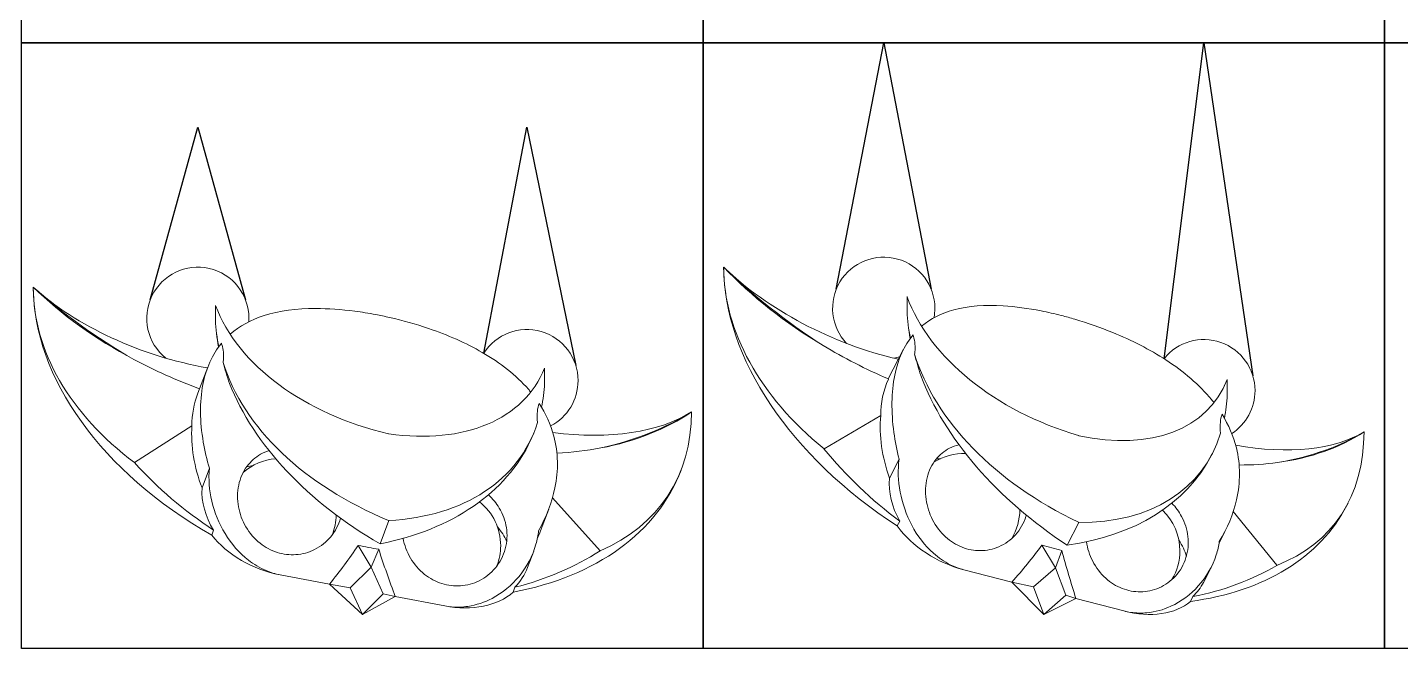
# Model space of a CAD drawing. Header units: inches. Extents: x -100 to 120, y -116 to 15.
# Drawn here: x -37.52 to 2.78, y -116.07 to -97.84 of the extents above; entities that cross this region are included whole.
import ezdxf

# ---------------------------------------------------------------- set-up
doc = ezdxf.new("R2010")
doc.units = ezdxf.units.IN
doc.header["$MEASUREMENT"] = 0

msp = doc.modelspace()

# ---------------------------------------------------------------- linework, layer by layer
for p, q in [((-13.782, -105.527), (-12.39, -98.293)), ((-12.39, -98.293), (-10.997, -105.527)), ((-4.164, -107.565), (-2.993, -98.293)), ((-2.993, -98.293), (-1.556, -108.071)), ((-33.921, -105.84), (-32.521, -100.772)), ((-32.521, -100.772), (-31.121, -105.84)), ((-24.129, -107.407), (-22.861, -100.772)), ((-22.861, -100.772), (-21.429, -107.765))]:
    msp.add_line(p, q)
at = {"color": 0, "linetype": 'Continuous', "lineweight": 0, "extrusion": (1.3e-15, 0.707107, 0.707107)}
for p, q in [((-11.706, -106.179), (-11.706, -105.744)), ((-32.004, -106.436), (-32.003, -106.001)), ((-11.807, -107.285), (-12.257, -108.158)), ((-32.23, -107.815), (-32.52, -108.58)), ((-22.344, -107.84), (-22.345, -108.292)), ((-2.309, -108.172), (-2.309, -108.623)), ((-34.376, -110.615), (-32.695, -109.531)), ((-14.143, -110.209), (-12.48, -109.228)), ((-22.612, -109.622), (-22.619, -109.639)), ((-2.743, -110.343), (-2.777, -110.409)), ((-32.396, -111.353), (-32.18, -110.782)), ((-18.324, -110.795), (-18.34, -110.837)), ((-12.225, -111.068), (-11.939, -110.513)), ((-22.222, -111.976), (-22.465, -112.619)), ((-22.112, -111.646), (-20.715, -113.203)), ((1.236, -111.801), (1.2, -111.87)), ((-27.173, -112.998), (-26.915, -112.317)), ((-11.992, -112.473), (-11.92, -112.331)), ((-7.007, -113.035), (-6.666, -112.372)), ((-2.133, -112.054), (-0.854, -113.629)), ((-32.113, -112.742), (-32.057, -112.597)), ((-2.384, -112.649), (-2.547, -112.966)), ((-27.432, -113.681), (-27.813, -113.045)), ((-27.212, -113.159), (-27.432, -113.681)), ((-22.664, -113.217), (-22.845, -113.694)), ((-7.349, -113.7), (-7.748, -113.039)), ((-7.163, -113.19), (-7.349, -113.7)), ((-28.657, -114.181), (-30.106, -113.907)), ((-28.045, -114.285), (-27.432, -113.681)), ((-27.432, -113.681), (-27.079, -114.468)), ((-8.631, -114.122), (-10.04, -113.76)), ((-7.99, -114.265), (-7.349, -113.7)), ((-7.349, -113.7), (-7.05, -114.507)), ((-2.785, -113.697), (-3.008, -114.129)), ((-28.045, -114.285), (-28.657, -114.181)), ((-28.657, -114.181), (-27.691, -115.071)), ((-27.691, -115.071), (-28.045, -114.285)), ((-23.215, -114.272), (-23.27, -114.418)), ((-7.99, -114.265), (-8.631, -114.122)), ((-8.631, -114.122), (-7.691, -115.071)), ((-7.691, -115.071), (-7.99, -114.265)), ((-27.079, -114.468), (-27.691, -115.071)), ((-27.691, -115.071), (-26.725, -114.547)), ((-26.725, -114.547), (-27.079, -114.468)), ((-25.276, -114.822), (-26.725, -114.547)), ((-7.05, -114.507), (-7.691, -115.071)), ((-7.691, -115.071), (-6.751, -114.606)), ((-6.751, -114.606), (-7.05, -114.507)), ((-5.342, -114.969), (-6.751, -114.606)), ((-3.317, -114.545), (-3.39, -114.687))]:
    msp.add_line(p, q, dxfattribs=at)
for points in [[(-37.691, -80.515), (-17.691, -80.515), (-17.691, -98.293), (-37.691, -98.293)], [(-17.691, -80.515), (2.309, -80.515), (2.309, -98.293), (-17.691, -98.293)], [(2.309, -80.515), (22.309, -80.515), (22.309, -98.293), (2.309, -98.293)], [(-37.691, -98.293), (-17.691, -98.293), (-17.691, -116.071), (-37.691, -116.071)], [(-17.691, -98.293), (2.309, -98.293), (2.309, -116.071), (-17.691, -116.071)], [(2.309, -98.293), (22.309, -98.293), (22.309, -116.071), (2.309, -116.071)]]:
    msp.add_lwpolyline(points, close=True)
at = {"color": 0, "linetype": 'Continuous', "lineweight": 0}
for centre, radius, start, end in [((-12.39, -106.084), 1.5, 0, 223.4459), ((-32.521, -106.378), 1.5, 0, 231.178), ((-32.521, -106.378), 1.5, 356.0161, 0), ((-12.39, -106.084), 1.5, 349.3117, 0), ((-22.861, -108.208), 1.5, 0, 147.6996), ((-2.993, -108.502), 1.5, 0, 141.3168), ((-12.39, -106.084), 1.5, 281.6932, 288.1177), ((-22.861, -108.208), 1.5, 297.6113, 0), ((-2.993, -108.502), 1.5, 302.9658, 0), ((-10.04, -111.992), 1.644, 88.067, 122.1667), ((-30.106, -112.139), 1.644, 94.4316, 131.2096), ((-25.276, -113.054), 1.644, 0, 51.5233), ((-10.04, -111.992), 1.644, 328.9692, 359.863), ((-5.342, -113.201), 1.644, 0, 46.3823), ((-30.106, -112.139), 1.644, 338.9503, 359.5501), ((-25.276, -113.054), 1.644, 338.9503, 0), ((-5.342, -113.201), 1.644, 328.9692, 0)]:
    msp.add_arc(centre, radius, start, end, dxfattribs=at)
for centre, major_axis, ratio, start_param, end_param in [((-7.691, -107.293), (-8.891, 4.577), 0.664463, 0.329548, 1.424896), ((-7.034, -106.017), (-9.942, 2.182), 0.6862, 0.14949, 0.934888), ((-12.646, -103.931), (5.744, -2.489), 0.521365, 4.079983, 5.051277), ((-8.204, -102.987), (-11.488, 4.979), 0.521365, 0.93839, 1.26228), ((-7.034, -100.713), (-12.427, 2.728), 0.6862, 0.792991, 1.116881), ((-27.691, -107.293), (-9.351, 3.543), 0.683013, 0.253262, 1.34861), ((-27.194, -105.981), (-10.133, 0.998), 0.69273, 0.068111, 0.85351), ((-32.715, -104.239), (5.957, -1.911), 0.540567, 4.010386, 4.963327), ((-28.079, -103.014), (-11.913, 3.823), 0.540567, 0.868793, 1.192683), ((-27.194, -100.678), (-12.666, 1.247), 0.69273, 0.711612, 1.035502), ((-4.816, -105.192), (-7.062, 1.471), 0.685803, 0.404198, 1.44967), ((-25.048, -105.022), (-7.188, 0.632), 0.691868, 0.322998, 1.36847), ((-2.92, -108.231), (8.317, -4.281), 0.664463, 3.50273, 3.619584), ((-2.281, -106.988), (-9.335, 1.945), 0.685803, 0.173584, 0.290908), ((-22.973, -107.938), (-8.748, 3.315), 0.683013, 0.28485, 0.401096), ((-22.489, -106.661), (-9.502, 0.835), 0.691868, 0.092384, 0.209396), ((-7.034, -100.713), (-12.427, 2.728), 0.6862, 1.116881, 1.291997), ((-27.194, -100.678), (-12.666, 1.247), 0.69273, 1.035502, 1.210331), ((-2.281, -106.988), (-9.335, 1.945), 0.685803, 0.361124, 1.227943), ((-22.489, -106.661), (-9.502, 0.835), 0.691868, 0.279925, 1.146744), ((-28.597, -104.34), (5.966, -4.042), 0.625565, 5.375842, 6.418787), ((-22.973, -107.938), (-8.748, 3.315), 0.683013, 0.557911, 1.340515), ((-30.89, -105.07), (7.872, -5.333), 0.625565, 0.254446, 0.365396), ((-7.034, -109.847), (5.385, -1.182), 0.6862, 3.001701, 3.291083), ((-7.321, -110.404), (4.978, -2.157), 0.521365, 3.106934, 3.107625), ((-2.92, -108.231), (8.317, -4.281), 0.664463, 3.77579, 4.558394), ((-8.269, -104.294), (5.527, -4.614), 0.597349, 5.437566, 6.480511), ((-8.737, -105.204), (6.302, -3.244), 0.664463, 0.002192, 0.064363), ((-27.194, -109.811), (5.489, -0.541), 0.69273, 2.956442, 3.209704), ((-10.454, -104.886), (7.293, -6.088), 0.597349, 0.316598, 0.42712), ((-23.056, -106.069), (5.957, -1.911), 0.540567, 5.042915, 5.864976), ((-27.194, -105.981), (-8.452, 5.628), 0.628291, 2.75243, 3.537828), ((-28.079, -103.014), (-11.913, 3.823), 0.540567, 2.399494, 2.723384), ((-27.194, -100.678), (-10.565, 7.035), 0.628291, 2.570437, 2.894327), ((-27.463, -110.522), (4.844, -2.447), 0.815835, 3.481066, 3.875857), ((-30.89, -105.07), (7.872, -5.333), 0.625565, 5.596676, 6.463094), ((-7.39, -110.538), (4.476, -3.079), 0.795596, 3.572561, 3.967352), ((-31.373, -106.347), (8.746, -3.314), 0.683013, 5.44915, 6.231867), ((-25.238, -105.522), (-5.956, 4.035), 0.625565, 1.708462, 1.709381), ((-5.067, -105.679), (-5.517, 4.606), 0.597349, 1.770186, 1.771105), ((-10.454, -104.886), (7.293, -6.088), 0.597349, 5.6584, 6.524818), ((-3.249, -106.349), (5.744, -2.489), 0.521365, 5.137637, 5.934573), ((-7.034, -106.017), (-7.837, 6.443), 0.600376, 2.814708, 3.600106), ((-8.204, -102.987), (-11.488, 4.979), 0.521365, 2.469091, 2.792981), ((-7.034, -100.713), (-9.796, 8.054), 0.600376, 2.632715, 2.956605), ((-27.194, -100.678), (-10.565, 7.035), 0.628291, 2.439514, 2.570437), ((-7.034, -106.017), (-8.263, 5.685), 0.795596, 1.216367, 1.526317), ((-11.093, -106.128), (8.316, -4.281), 0.664463, 5.525437, 6.283185), ((-27.194, -105.981), (-8.942, 4.517), 0.815835, 1.124872, 1.434822), ((-30.106, -112.139), (-1.87, 0.709), 0.683013, 5.389057, 5.4973), ((-10.04, -111.992), (-1.778, 0.915), 0.664463, 5.416764, 5.484946), ((-7.034, -100.713), (-9.796, 8.054), 0.600376, 2.512387, 2.632715), ((-27.691, -107.293), (-9.351, 3.543), 0.683013, 2.299506, 3.141593), ((-9.876, -111.673), (-2.066, 1.421), 0.795596, 0.430969, 1.020956), ((-29.982, -111.811), (-2.236, 1.129), 0.815835, 0.339473, 0.929461), ((-7.691, -107.293), (-8.891, 4.577), 0.664463, 2.375793, 3.141593), ((-22.939, -107.849), (-7.874, 5.334), 0.625565, 1.486736, 1.488041), ((-2.876, -108.144), (-7.294, 6.089), 0.597349, 1.54846, 1.549765), ((-30.106, -112.139), (-2.338, 0.886), 0.683013, 0.843249, 1.824058), ((-25.276, -113.054), (-1.87, 0.709), 0.683013, 3.737427, 4.035721), ((-27.463, -110.522), (4.844, -2.447), 0.815835, 0.034403, 0.086212), ((-10.04, -111.992), (-2.223, 1.144), 0.664463, 0.919536, 1.900345), ((-27.194, -105.981), (-8.942, 4.517), 0.815835, 2.385718, 2.695668), ((-5.342, -113.201), (-1.778, 0.915), 0.664463, 3.69306, 4.008014), ((-7.034, -106.017), (-8.263, 5.685), 0.795596, 2.477213, 2.787163), ((-25.152, -112.726), (-2.236, 1.129), 0.815835, 2.891078, 3.227805), ((-25.276, -113.054), (2.338, -0.886), 0.683013, 4.965651, 5.946459), ((-5.178, -112.882), (-2.066, 1.421), 0.795596, 2.982573, 3.243013), ((-5.342, -113.201), (2.223, -1.144), 0.664463, 5.041937, 6.022746)]:
    msp.add_ellipse(centre, major_axis=major_axis, ratio=ratio, start_param=start_param, end_param=end_param, dxfattribs=at)
for points, knots in [([(-11.279, -106.611), (-11.015, -106.388), (-10.698, -106.23), (-9.906, -106.015), (-9.418, -105.981), (-8.527, -106.035), (-8.154, -106.086), (-7.573, -106.201), (-7.376, -106.246), (-7.178, -106.297)], [8.908319, 8.908319, 8.908319, 8.908319, 10.541402, 10.541402, 12.437753, 12.437753, 13.692559, 13.692559, 14.324597, 14.324597, 14.324597, 14.324597]), ([(-31.569, -106.846), (-31.294, -106.604), (-30.96, -106.424), (-30.13, -106.159), (-29.621, -106.094), (-28.695, -106.092), (-28.309, -106.119), (-27.709, -106.197), (-27.507, -106.23), (-27.303, -106.269)], [8.8984, 8.8984, 8.8984, 8.8984, 10.541402, 10.541402, 12.437753, 12.437753, 13.692559, 13.692559, 14.324597, 14.324597, 14.324597, 14.324597]), ([(-27.303, -106.269), (-27.167, -106.295), (-27.03, -106.323), (-26.509, -106.442), (-26.126, -106.549), (-25.191, -106.868), (-24.655, -107.102), (-23.643, -107.688), (-23.181, -108.048), (-22.795, -108.489), (-22.772, -108.517), (-22.749, -108.544)], [14.324597, 14.324597, 14.324597, 14.324597, 14.74665, 14.74665, 15.93184, 15.93184, 17.714757, 17.714757, 19.670927, 19.670927, 19.798681, 19.798681, 19.798681, 19.798681]), ([(-32.18, -110.782), (-32.256, -110.523), (-32.316, -110.265), (-32.464, -109.406), (-32.472, -108.836), (-32.281, -107.848), (-32.098, -107.441), (-31.827, -107.112)], [3.565412, 3.565412, 3.565412, 3.565412, 4.42037, 4.42037, 6.444041, 6.444041, 8.346055, 8.346055, 8.346055, 8.346055]), ([(-31.827, -107.112), (-31.823, -107.123), (-31.82, -107.134), (-31.77, -107.3), (-31.755, -107.454), (-31.774, -107.631), (-31.777, -107.653), (-31.781, -107.675)], [-1.727029, -1.727029, -1.727029, -1.727029, -1.6792943, -1.6792943, -1.0179735, -1.0179735, -0.9239678, -0.9239678, -0.9239678, -0.9239678]), ([(-11.939, -110.513), (-12.005, -110.249), (-12.056, -109.987), (-12.175, -109.12), (-12.17, -108.55), (-11.972, -107.574), (-11.792, -107.178), (-11.531, -106.866)], [3.565412, 3.565412, 3.565412, 3.565412, 4.42037, 4.42037, 6.444041, 6.444041, 8.346055, 8.346055, 8.346055, 8.346055]), ([(-11.531, -106.866), (-11.527, -106.877), (-11.524, -106.888), (-11.475, -107.057), (-11.459, -107.213), (-11.479, -107.388), (-11.482, -107.41), (-11.485, -107.431)], [-1.727029, -1.727029, -1.727029, -1.727029, -1.6792943, -1.6792943, -1.0179735, -1.0179735, -0.9239678, -0.9239678, -0.9239678, -0.9239678]), ([(-22.547, -109.436), (-22.564, -109.322), (-22.567, -109.213), (-22.547, -109.025), (-22.53, -108.948), (-22.505, -108.875)], [-1.4838967, -1.4838967, -1.4838967, -1.4838967, -1.0188714, -1.0188714, -0.6566766, -0.6566766, -0.6566766, -0.6566766]), ([(-22.505, -108.875), (-22.308, -109.174), (-22.161, -109.495), (-21.942, -110.324), (-21.934, -110.837), (-22.129, -111.785), (-22.293, -112.207), (-22.521, -112.612)], [20.296545, 20.296545, 20.296545, 20.296545, 21.615876, 21.615876, 23.516474, 23.516474, 25.083093, 25.083093, 25.083093, 25.083093]), ([(-2.462, -109.196), (-2.268, -109.508), (-2.126, -109.838), (-1.919, -110.68), (-1.919, -111.193), (-2.132, -112.128), (-2.305, -112.54), (-2.542, -112.931)], [20.296545, 20.296545, 20.296545, 20.296545, 21.615876, 21.615876, 23.516474, 23.516474, 25.083093, 25.083093, 25.083093, 25.083093]), ([(-2.502, -109.755), (-2.519, -109.64), (-2.522, -109.53), (-2.502, -109.344), (-2.486, -109.268), (-2.462, -109.196)], [-1.4838967, -1.4838967, -1.4838967, -1.4838967, -1.0188714, -1.0188714, -0.6566766, -0.6566766, -0.6566766, -0.6566766]), ([(-30.429, -110.261), (-30.517, -110.289), (-30.601, -110.326), (-30.835, -110.46), (-30.968, -110.578), (-31.195, -110.881), (-31.279, -111.071), (-31.343, -111.379), (-31.354, -111.485), (-31.356, -111.699), (-31.347, -111.806), (-31.29, -112.118), (-31.216, -112.318), (-31, -112.684), (-30.861, -112.847), (-30.543, -113.1), (-30.372, -113.192), (-30.011, -113.306), (-29.827, -113.328), (-29.45, -113.303), (-29.263, -113.252), (-28.908, -113.074), (-28.747, -112.945), (-28.486, -112.629), (-28.39, -112.444), (-28.333, -112.247)], [-8.619975, -8.619975, -8.619975, -8.619975, -8.315113, -8.315113, -7.711953, -7.711953, -7.021986, -7.021986, -6.67905, -6.67905, -6.340288, -6.340288, -5.695023, -5.695023, -5.057774, -5.057774, -4.47528, -4.47528, -3.910081, -3.910081, -3.309476, -3.309476, -2.659144, -2.659144, -1.994049, -1.994049, -1.994049, -1.994049]), ([(-10.04, -113.76), (-10.177, -113.724), (-10.31, -113.674), (-10.616, -113.523), (-10.78, -113.41), (-11.19, -113.047), (-11.403, -112.763), (-11.73, -112.146), (-11.844, -111.812), (-11.969, -111.15), (-11.981, -110.821), (-11.939, -110.513)], [16.342792, 16.342792, 16.342792, 16.342792, 16.780237, 16.780237, 17.384955, 17.384955, 18.43199, 18.43199, 19.47946, 19.47946, 20.510452, 20.510452, 20.510452, 20.510452]), ([(-26.496, -112.838), (-26.458, -113.039), (-26.385, -113.236), (-26.171, -113.599), (-26.031, -113.762), (-25.713, -114.015), (-25.542, -114.107), (-25.181, -114.221), (-24.997, -114.243), (-24.621, -114.218), (-24.434, -114.167), (-24.079, -113.989), (-23.918, -113.86), (-23.652, -113.539), (-23.554, -113.348), (-23.444, -112.942), (-23.432, -112.73), (-23.495, -112.321), (-23.566, -112.126), (-23.759, -111.804), (-23.866, -111.674), (-23.993, -111.56)], [-6.330373, -6.330373, -6.330373, -6.330373, -5.695023, -5.695023, -5.057774, -5.057774, -4.47528, -4.47528, -3.910081, -3.910081, -3.309476, -3.309476, -2.659144, -2.659144, -1.973982, -1.973982, -1.29621, -1.29621, -0.646635, -0.646635, -0.12898, -0.12898, -0.12898, -0.12898]), ([(-6.443, -112.937), (-6.413, -113.132), (-6.351, -113.325), (-6.161, -113.694), (-6.031, -113.865), (-5.731, -114.137), (-5.567, -114.239), (-5.219, -114.375), (-5.039, -114.408), (-4.668, -114.406), (-4.482, -114.366), (-4.125, -114.211), (-3.961, -114.091), (-3.687, -113.788), (-3.583, -113.603), (-3.459, -113.204), (-3.44, -112.993), (-3.487, -112.581), (-3.549, -112.382), (-3.724, -112.055), (-3.82, -111.924), (-3.933, -111.807)], [-6.305441, -6.305441, -6.305441, -6.305441, -5.695023, -5.695023, -5.057774, -5.057774, -4.47528, -4.47528, -3.910081, -3.910081, -3.309476, -3.309476, -2.659144, -2.659144, -1.973982, -1.973982, -1.29621, -1.29621, -0.646635, -0.646635, -0.153471, -0.153471, -0.153471, -0.153471]), ([(-22.521, -112.612), (-22.534, -112.747), (-22.56, -112.88), (-22.692, -113.351), (-22.863, -113.674), (-23.31, -114.214), (-23.579, -114.438), (-24.105, -114.714), (-24.344, -114.796), (-24.751, -114.858), (-24.911, -114.863), (-25.14, -114.844), (-25.208, -114.835), (-25.276, -114.822)], [12.175897, 12.175897, 12.175897, 12.175897, 12.621964, 12.621964, 13.778568, 13.778568, 14.860529, 14.860529, 15.638488, 15.638488, 16.131596, 16.131596, 16.342792, 16.342792, 16.342792, 16.342792])]:
    msp.add_open_spline(points, degree=3, knots=knots, dxfattribs=at)
at = {"color": 0, "linetype": 'Continuous', "lineweight": 0, "extrusion": (-3e-15, -5.4e-15, -1)}
msp.add_open_spline([(-7.178, -106.297), (-7.046, -106.331), (-6.913, -106.367), (-6.404, -106.518), (-6.03, -106.649), (-5.112, -107.025), (-4.584, -107.292), (-3.585, -107.94), (-3.128, -108.328), (-2.747, -108.795), (-2.722, -108.825), (-2.699, -108.856)], degree=3, knots=[14.324597, 14.324597, 14.324597, 14.324597, 14.74665, 14.74665, 15.93184, 15.93184, 17.714757, 17.714757, 19.670927, 19.670927, 19.805833, 19.805833, 19.805833, 19.805833], dxfattribs=at)
at = {"color": 0, "linetype": 'Continuous', "lineweight": 0, "extrusion": (2.9273e-12, 8.413e-13, -1)}
msp.add_open_spline([(-11.485, -107.431), (-11.433, -107.633), (-11.373, -107.842), (-11.306, -108.057)], degree=3, dxfattribs=at)
at = {"color": 0, "linetype": 'Continuous', "lineweight": 0}
for points in [[(-31.781, -107.675), (-31.726, -107.873), (-31.664, -108.078), (-31.592, -108.289)], [(-22.755, -109.963), (-22.705, -109.855), (-22.659, -109.746), (-22.619, -109.639)], [(-27.813, -113.045), (-27.613, -113.083), (-27.413, -113.121), (-27.212, -113.159)], [(-27.212, -113.159), (-27.062, -113.621), (-26.899, -114.085), (-26.725, -114.547)], [(-7.748, -113.039), (-7.553, -113.089), (-7.358, -113.139), (-7.163, -113.19)], [(-7.163, -113.19), (-7.037, -113.66), (-6.898, -114.134), (-6.751, -114.606)]]:
    msp.add_open_spline(points, degree=3, dxfattribs=at)
at = {"color": 0, "linetype": 'Continuous', "lineweight": 0, "extrusion": (0, -1e-16, -1)}
msp.add_open_spline([(-10.181, -110.091), (-10.278, -110.115), (-10.37, -110.149), (-10.612, -110.272), (-10.746, -110.382), (-10.978, -110.672), (-11.067, -110.856), (-11.141, -111.16), (-11.156, -111.265), (-11.166, -111.478), (-11.161, -111.586), (-11.118, -111.901), (-11.054, -112.105), (-10.859, -112.484), (-10.73, -112.655), (-10.429, -112.927), (-10.266, -113.03), (-9.917, -113.166), (-9.737, -113.199), (-9.367, -113.197), (-9.18, -113.157), (-8.824, -113.002), (-8.66, -112.882), (-8.386, -112.578), (-8.281, -112.394), (-8.215, -112.18), (-8.211, -112.167), (-8.208, -112.154)], degree=3, knots=[-8.653513, -8.653513, -8.653513, -8.653513, -8.315113, -8.315113, -7.711953, -7.711953, -7.021986, -7.021986, -6.67905, -6.67905, -6.340288, -6.340288, -5.695023, -5.695023, -5.057774, -5.057774, -4.47528, -4.47528, -3.910081, -3.910081, -3.309476, -3.309476, -2.659144, -2.659144, -1.973982, -1.973982, -1.930193, -1.930193, -1.930193, -1.930193], dxfattribs=at)
at = {"color": 0, "linetype": 'Continuous', "lineweight": 0, "extrusion": (6e-16, 4e-16, -1)}
msp.add_open_spline([(-30.106, -113.907), (-30.247, -113.88), (-30.384, -113.838), (-30.702, -113.706), (-30.875, -113.603), (-31.309, -113.267), (-31.54, -112.996), (-31.901, -112.4), (-32.032, -112.075), (-32.186, -111.421), (-32.211, -111.093), (-32.18, -110.782)], degree=3, knots=[16.342792, 16.342792, 16.342792, 16.342792, 16.780237, 16.780237, 17.384955, 17.384955, 18.43199, 18.43199, 19.47946, 19.47946, 20.510452, 20.510452, 20.510452, 20.510452], dxfattribs=at)
at = {"color": 0, "linetype": 'Continuous', "lineweight": 0, "extrusion": (-1.956e-13, 1.454e-13, -1)}
msp.add_open_spline([(-28.657, -114.181), (-28.356, -113.809), (-28.073, -113.429), (-27.813, -113.045)], degree=3, dxfattribs=at)
at = {"color": 0, "linetype": 'Continuous', "lineweight": 0, "extrusion": (1.1601e-12, -9.473e-13, -1)}
msp.add_open_spline([(-8.631, -114.122), (-8.315, -113.769), (-8.019, -113.407), (-7.748, -113.039)], degree=3, dxfattribs=at)
at = {"color": 0, "linetype": 'Continuous', "lineweight": 0, "extrusion": (1.6e-15, -2.3e-15, -1)}
msp.add_open_spline([(-2.542, -112.931), (-2.56, -113.064), (-2.59, -113.196), (-2.738, -113.658), (-2.919, -113.97), (-3.381, -114.482), (-3.655, -114.69), (-4.186, -114.933), (-4.424, -115), (-4.827, -115.037), (-4.985, -115.033), (-5.209, -114.999), (-5.276, -114.986), (-5.342, -114.969)], degree=3, knots=[12.175897, 12.175897, 12.175897, 12.175897, 12.621964, 12.621964, 13.778568, 13.778568, 14.860529, 14.860529, 15.638488, 15.638488, 16.131596, 16.131596, 16.342792, 16.342792, 16.342792, 16.342792], dxfattribs=at)

doc.saveas('drawing.dxf')
